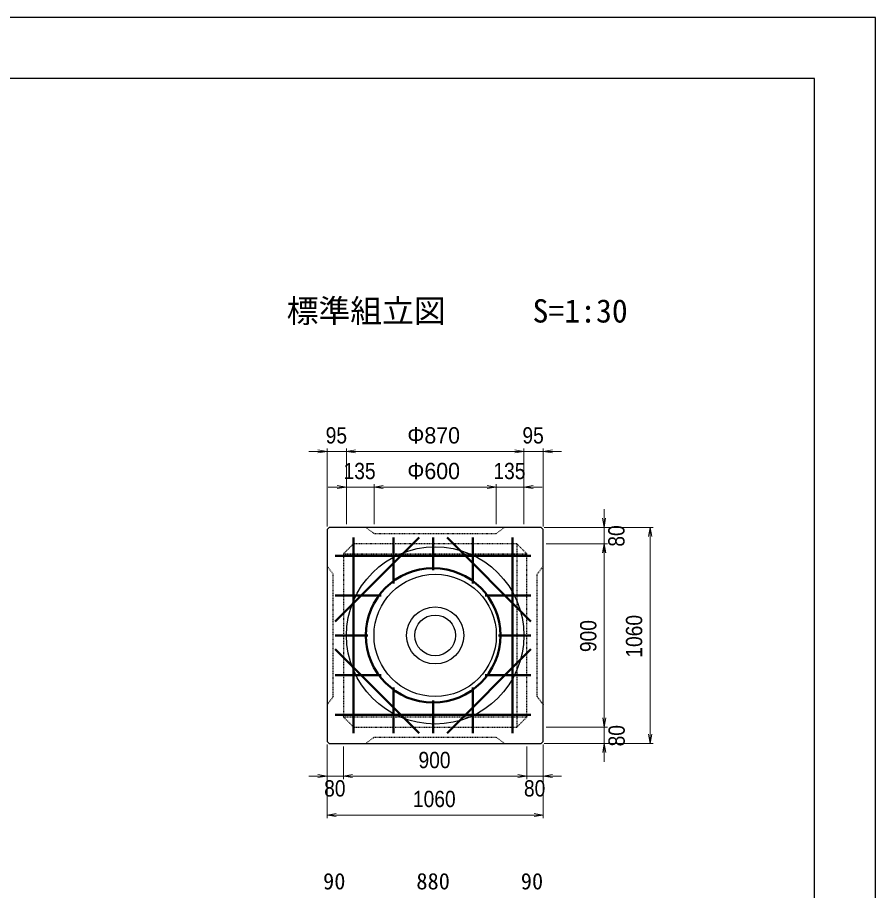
# Model space of a CAD drawing. Units: millimetres, scale not verified. Extents: x -210 to 210, y -148 to 148.
# Drawn here: x 69.7 to 210, y 5.7 to 148.5 of the extents above; entities that cross this region are included whole.
import ezdxf
from ezdxf.enums import TextEntityAlignment as Align

# ---------------------------------------------------------------- set-up
doc = ezdxf.new("R2010")
doc.units = ezdxf.units.MM
doc.linetypes.add('USER2', pattern=[4.7625, 3.175, -1.5875])
doc.layers.add('0-0', color=7, linetype='Continuous')
for name, color, linetype, lineweight in [('0-1_0', 9, 'Continuous', 25), ('0-2_dims', 2, 'Continuous', 13), ('0-5_pen3実線', 7, 'Continuous', 25), ('0-6_pen4実線', 6, 'Continuous', 25), ('0-8_pen2破線', 3, 'USER2', 25), ('0-9_鉄筋１', 7, 'Continuous', 50), ('0-A_鉄筋２', 7, 'Continuous', 50)]:
    doc.layers.add(name, color=color, linetype=linetype, lineweight=lineweight)
doc.styles.add('ＭＳ ゴシック', font='')
doc.styles.add('ＭＳ Ｐゴシック', font='')
doc.styles.get('ＭＳ ゴシック').set_extended_font_data('MS Gothic')
doc.styles.get('ＭＳ Ｐゴシック').set_extended_font_data('MS PGothic')

# ---------------------------------------------------------------- blocks, each defined once
blk = doc.blocks.new('部分図 1')
at = {"layer": '0-1_0'}
blk.add_lwpolyline([(0, 0), (12600, 0), (12600, 8910), (0, 8910)], close=True, dxfattribs=at)
at = {"layer": '0-2_dims'}
for p, q in [((9910, 6780.65), (9820, 6780.65)), ((9910, 6413), (9910, 6795.65)), ((10005, 6780.65), (9910, 6780.65)), ((10005, 6423), (10005, 6795.65)), ((10005, 6423), (10005, 6795.65)), ((10005, 6780.65), (10095, 6780.65)), ((10875, 6780.65), (10005, 6780.65)), ((10875, 6780.65), (10785, 6780.65)), ((10875, 6423), (10875, 6795.65)), ((10875, 6423), (10875, 6795.65)), ((10875, 6780.65), (10970, 6780.65)), ((10970, 6413), (10970, 6795.65)), ((10970, 6780.65), (11060, 6780.65)), ((10005, 6605.65), (9915, 6605.65)), ((10005, 6423), (10005, 6620.65)), ((10140, 6605.65), (10005, 6605.65)), ((10140, 6423), (10140, 6620.65)), ((10140, 6423), (10140, 6620.65)), ((10140, 6605.65), (10230, 6605.65)), ((10140, 6605.65), (10740, 6605.65)), ((10740, 6605.65), (10650, 6605.65)), ((10740, 6423), (10740, 6620.65)), ((10740, 6423), (10740, 6620.65)), ((10740, 6605.65), (10875, 6605.65)), ((10875, 6423), (10875, 6620.65)), ((10875, 6605.65), (10965, 6605.65)), ((11268.74, 6408), (11268.74, 6498)), ((10975, 6408), (11283.74, 6408)), ((10975, 6408), (11509.69, 6408)), ((11268.74, 6328), (11268.74, 6408)), ((11494.69, 5348), (11494.69, 6408)), ((10985, 6328), (11283.74, 6328)), ((10985, 6328), (11284.69, 6328)), ((11268.74, 6328), (11268.74, 6238)), ((11269.69, 6328), (11269.69, 5428)), ((11269.69, 5428), (11269.69, 5518)), ((10985, 5428), (11284.69, 5428)), ((10985, 5428), (11284.69, 5428)), ((11269.69, 5428), (11269.69, 5348)), ((9910, 5343), (9910, 5172.67)), ((9910, 5343), (9910, 4981.65)), ((9990, 5333), (9990, 5172.67)), ((9990, 5333), (9990, 5172.67)), ((10890, 5333), (10890, 5172.67)), ((10890, 5333), (10890, 5172.67)), ((10970, 5343), (10970, 5172.67)), ((10970, 5343), (10970, 4981.65)), ((10975, 5348), (11284.69, 5348)), ((10975, 5348), (11509.69, 5348)), ((11269.69, 5348), (11269.69, 5258)), ((9910, 5187.67), (9820, 5187.67)), ((9990, 5187.67), (9910, 5187.67)), ((9990, 5187.67), (10080, 5187.67)), ((9990, 5187.67), (10890, 5187.67)), ((10890, 5187.67), (10800, 5187.67)), ((10890, 5187.67), (10970, 5187.67)), ((10970, 5187.67), (11060, 5187.67)), ((9910, 4996.65), (10970, 4996.65))]:
    blk.add_line(p, q, dxfattribs=at)
for points in [[(9865, 6773.15), (9910, 6780.65), (9865, 6788.15)], [(10050, 6788.15), (10005, 6780.65), (10050, 6773.15)], [(10050, 6788.15), (10005, 6780.65), (10050, 6773.15)], [(10830, 6773.15), (10875, 6780.65), (10830, 6788.15)], [(10830, 6773.15), (10875, 6780.65), (10830, 6788.15)], [(11015, 6788.15), (10970, 6780.65), (11015, 6773.15)], [(9960, 6598.15), (10005, 6605.65), (9960, 6613.15)], [(10185, 6613.15), (10140, 6605.65), (10185, 6598.15)], [(10185, 6613.15), (10140, 6605.65), (10185, 6598.15)], [(10695, 6598.15), (10740, 6605.65), (10695, 6613.15)], [(10695, 6598.15), (10740, 6605.65), (10695, 6613.15)], [(10920, 6613.15), (10875, 6605.65), (10920, 6598.15)], [(11261.24, 6453), (11268.74, 6408), (11276.24, 6453)], [(11502.19, 6363), (11494.69, 6408), (11487.19, 6363)], [(11276.24, 6283), (11268.74, 6328), (11261.24, 6283)], [(11277.19, 6283), (11269.69, 6328), (11262.19, 6283)], [(11262.19, 5473), (11269.69, 5428), (11277.19, 5473)], [(11262.19, 5473), (11269.69, 5428), (11277.19, 5473)], [(11487.19, 5393), (11494.69, 5348), (11502.19, 5393)], [(11277.19, 5303), (11269.69, 5348), (11262.19, 5303)], [(9865, 5180.17), (9910, 5187.67), (9865, 5195.17)], [(10035, 5195.17), (9990, 5187.67), (10035, 5180.17)], [(10035, 5195.17), (9990, 5187.67), (10035, 5180.17)], [(10845, 5180.17), (10890, 5187.67), (10845, 5195.17)], [(10845, 5180.17), (10890, 5187.67), (10845, 5195.17)], [(11015, 5195.17), (10970, 5187.67), (11015, 5180.17)], [(9955, 5004.15), (9910, 4996.65), (9955, 4989.15)], [(10925, 4989.15), (10970, 4996.65), (10925, 5004.15)]]:
    blk.add_lwpolyline(points, dxfattribs=at)
at = {"layer": '0-5_pen3実線'}
for p, q in [((9920, 6408), (9910, 6398)), ((9910, 6398), (9910, 5358)), ((10960, 6408), (9920, 6408)), ((10960, 6408), (10970, 6398)), ((10970, 5358), (10970, 6398)), ((9910, 5358), (9920, 5348)), ((10970, 5358), (10960, 5348)), ((9920, 5348), (10960, 5348))]:
    blk.add_line(p, q, dxfattribs=at)
for radius in [435, 300, 140, 100]:
    blk.add_circle((10440, 5878), radius, dxfattribs=at)
at = {"layer": '0-6_pen4実線'}
blk.add_lwpolyline([(300, 300), (12300, 300), (12300, 8610), (300, 8610)], close=True, dxfattribs=at)
at = {"layer": '0-8_pen2破線'}
for p, q in [((10140, 6378), (10100, 6408)), ((9990, 6278), (10040, 6328)), ((10840, 6328), (10040, 6328)), ((10040, 6328), (10040, 5428)), ((10840, 6328), (10890, 6278)), ((10840, 6328), (10840, 5428)), ((9990, 6278), (9990, 5478)), ((9990, 6278), (10890, 6278)), ((10890, 5478), (10890, 6278)), ((10940, 6178), (10970, 6218)), ((10940, 5578), (10940, 6178)), ((9940, 5578), (9910, 5538)), ((10940, 5578), (10970, 5538)), ((10040, 5428), (9990, 5478)), ((9990, 5478), (10890, 5478)), ((10890, 5478), (10840, 5428)), ((10040, 5428), (10840, 5428)), ((10140, 5378), (10100, 5348)), ((10140, 5378), (10740, 5378)), ((10740, 5378), (10780, 5348))]:
    blk.add_line(p, q, dxfattribs=at)
for points in [[(10140, 6378), (10740, 6378), (10780, 6408)], [(9940, 5578), (9940, 6178), (9910, 6218)]]:
    blk.add_lwpolyline(points, dxfattribs=at)
at = {"layer": '0-9_鉄筋１'}
for p, q in [((9950, 5946.21), (10361.79, 6358)), ((10910, 5946.21), (10498.21, 6358)), ((10040, 6318), (10040, 5438)), ((10235, 6133), (10235, 6318)), ((10430, 6318), (10430, 6198)), ((10625, 6133), (10625, 6318)), ((10820, 6318), (10820, 5438)), ((9990, 6268), (10870, 6268)), ((9990, 6073), (10175, 6073)), ((10870, 6073), (10685, 6073)), ((9990, 5878), (10110, 5878)), ((10750, 5878), (10880, 5878)), ((10870, 5878), (10750, 5878)), ((9950, 5809.79), (10361.79, 5398)), ((10910, 5809.79), (10498.21, 5398)), ((9990, 5683), (10175, 5683)), ((10870, 5683), (10685, 5683)), ((10235, 5623), (10235, 5438)), ((10625, 5623), (10625, 5438)), ((10430, 5558), (10430, 5438)), ((9990, 5488), (10870, 5488))]:
    blk.add_line(p, q, dxfattribs=at)
blk.add_circle((10430, 5878), 330, dxfattribs=at)
at = {"layer": '0-A_鉄筋２'}
for p, q in [((10040, 6318), (10040, 6358)), ((10235, 6318), (10235, 6358)), ((10430, 6318), (10430, 6358)), ((10625, 6318), (10625, 6358)), ((10820, 6318), (10820, 6358)), ((9990, 6268), (9950, 6268)), ((10870, 6268), (10910, 6268)), ((10870, 6268), (10910, 6268)), ((9990, 6073), (9950, 6073)), ((10870, 6073), (10910, 6073)), ((9990, 5878), (9950, 5878)), ((10870, 5878), (10910, 5878)), ((9990, 5683), (9950, 5683)), ((10870, 5683), (10910, 5683)), ((9990, 5488), (9950, 5488)), ((10870, 5488), (10910, 5488)), ((10870, 5488), (10910, 5488)), ((10040, 5438), (10040, 5398)), ((10235, 5438), (10235, 5398)), ((10430, 5438), (10430, 5398)), ((10625, 5438), (10625, 5398)), ((10820, 5438), (10820, 5398))]:
    blk.add_line(p, q, dxfattribs=at)
at = {"layer": '0-2_dims', "color": 7, "style": 'ＭＳ Ｐゴシック', "width": 0.9}
for s, p in [('95', (9902.95, 6795.65)), ('95', (10867.95, 6795.65)), ('135', (9990.68, 6620.65)), ('135', (10725.68, 6620.65)), ('900', (10358.18, 5202.67)), ('80', (9895.45, 5063.58)), ('80', (10875.45, 5063.58)), ('1060', (10330.91, 5011.65))]:
    blk.add_text(s, height=79.98, dxfattribs=at).set_placement(p, align=Align.BOTTOM_LEFT)
at = {"layer": '0-2_dims', "color": 7}
for s, height, style, p in [('Φ870', 79.98, 'ＭＳ Ｐゴシック', (10303.64, 6795.65)), ('Φ600', 79.98, 'ＭＳ Ｐゴシック', (10303.64, 6620.65)), ('90', 80.65, 'ＭＳ ゴシック', (9890.15, 4607.5)), ('880', 80.65, 'ＭＳ ゴシック', (10347.65, 4607.5)), ('90', 80.65, 'ＭＳ ゴシック', (10860, 4607.5))]:
    blk.add_text(s, height=height, dxfattribs=dict(at, style=style)).set_placement(p, align=Align.BOTTOM_LEFT)
at = {"layer": '0-2_dims', "color": 7, "style": 'ＭＳ Ｐゴシック', "width": 0.9}
for s, p in [('80', (11392.83, 6313.45)), ('1060', (11479.69, 5768.91)), ('900', (11254.69, 5796.18)), ('80', (11393.78, 5333.45))]:
    blk.add_text(s, height=79.98, rotation=90, dxfattribs=at).set_placement(p, align=Align.BOTTOM_LEFT)
at = {"layer": '0-5_pen3実線', "style": 'ＭＳ ゴシック'}
for s, height, p in [('\u3000標準組立図\u3000', 114.3, (9556, 7378.73)), ('S=1:30', 114.4, (10917.65, 7378.73))]:
    blk.add_text(s, height=height, dxfattribs=at).set_placement(p, align=Align.BOTTOM_LEFT)

msp = doc.modelspace()

# ---------------------------------------------------------------- block references
at = {"layer": '0-0', "xscale": 0.0333333, "yscale": 0.0333333}
msp.add_blockref('部分図 1', (-210, -148.5), dxfattribs=at)

doc.saveas('drawing.dxf')
